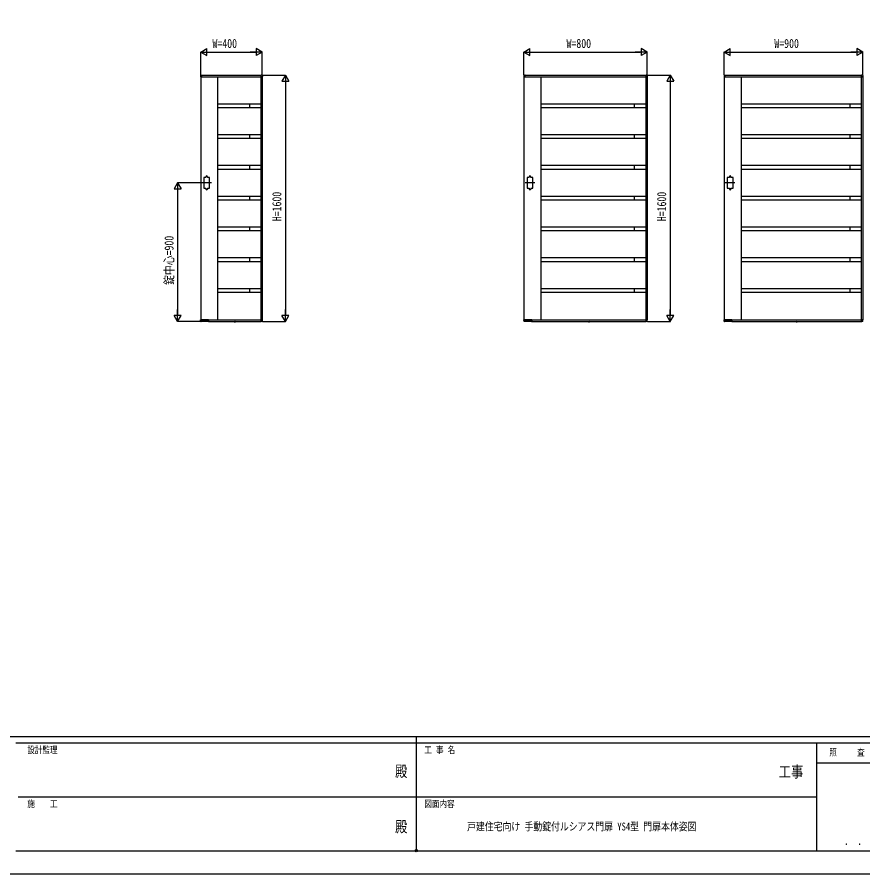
# Model space of a CAD drawing. Units: millimetres, scale not verified. Extents: x -8410 to 8410, y -5940 to 5940.
# Drawn here: x -2602 to 2891, y -5940 to -373 of the extents above; entities that cross this region are included whole.
import ezdxf
from ezdxf.enums import TextEntityAlignment as Align

# ---------------------------------------------------------------- set-up
doc = ezdxf.new("R2010")
doc.units = ezdxf.units.MM
doc.header["$LTSCALE"] = 30
doc.header["$PDMODE"] = 32
doc.header["$PDSIZE"] = 15
for name, color, linetype in [('0-1_USER1', 3, 'Continuous'), ('0-2_YKK_A1', 4, 'Continuous'), ('0-3_YKK_D', 6, 'Continuous'), ('0-4_YKK_ZWAK', 7, 'Continuous')]:
    doc.layers.add(name, color=color, linetype=linetype)
doc.styles.add('ＭＳ ゴシック', font='')
doc.styles.get('ＭＳ ゴシック').set_extended_font_data('MS Gothic')

msp = doc.modelspace()

# ---------------------------------------------------------------- linework, layer by layer
at = {"layer": '0-2_YKK_A1'}
for p, q in [((-1410.46, -751.37), (-1410.46, -759.5)), ((-1409.96, -760), (-1409.96, -2340)), ((-1409.96, -760), (-1009.96, -760)), ((-1409.96, -760), (-1403.26, -760)), ((-1409.05, -749.87), (-1403.49, -749.53)), ((-1403.26, -760), (-1403.26, -760)), ((-1402.96, -750), (-1016.96, -750)), ((-1402.96, -760), (-1402.96, -750)), ((-1402.96, -759.7), (-1402.96, -750.03)), ((-1299.96, -760), (-1299.96, -2340)), ((-1018.96, -760), (-1018.96, -2340)), ((-1016.96, -760), (-1016.96, -750)), ((-1016.96, -759.7), (-1016.96, -750.03)), ((-1009.96, -760), (-1016.66, -760)), ((-1016.66, -760), (-1016.66, -760)), ((-1010.87, -749.87), (-1016.43, -749.53)), ((-1009.96, -760), (-1009.96, -2340)), ((-1009.46, -751.37), (-1009.46, -759.5)), ((689.54, -751.37), (689.54, -759.5)), ((690.04, -760), (690.04, -2340)), ((690.04, -760), (1490.04, -760)), ((690.04, -760), (696.74, -760)), ((690.95, -749.87), (696.51, -749.53)), ((696.74, -760), (696.74, -760)), ((697.04, -750), (1483.04, -750)), ((697.04, -760), (697.04, -750)), ((697.04, -759.7), (697.04, -750.03)), ((800.04, -760), (800.04, -2340)), ((1481.04, -760), (1481.04, -2340)), ((1483.04, -760), (1483.04, -750)), ((1483.04, -759.7), (1483.04, -750.03)), ((1490.04, -760), (1483.34, -760)), ((1483.34, -760), (1483.34, -760)), ((1489.13, -749.87), (1483.57, -749.53)), ((1490.04, -760), (1490.04, -2340)), ((1490.54, -751.37), (1490.54, -759.5)), ((1989.54, -751.37), (1989.54, -759.5)), ((1990.04, -760), (1990.04, -2340)), ((1990.04, -760), (2890.04, -760)), ((1990.04, -760), (1996.74, -760)), ((1990.95, -749.87), (1996.51, -749.53)), ((1996.74, -760), (1996.74, -760)), ((1997.04, -750), (2883.04, -750)), ((1997.04, -760), (1997.04, -750)), ((1997.04, -759.7), (1997.04, -750.03)), ((2100.04, -760), (2100.04, -2340)), ((2881.04, -760), (2881.04, -2340)), ((2883.04, -760), (2883.04, -750)), ((2883.04, -759.7), (2883.04, -750.03)), ((2890.04, -760), (2883.34, -760)), ((2883.34, -760), (2883.34, -760)), ((2889.13, -749.87), (2883.57, -749.53)), ((2890.04, -760), (2890.04, -2340)), ((2890.54, -751.37), (2890.54, -759.5)), ((-1018.96, -937.5), (-1299.96, -937.5)), ((-1093.96, -937.5), (-1093.96, -962.5)), ((1481.04, -937.5), (800.04, -937.5)), ((1406.04, -937.5), (1406.04, -962.5)), ((2881.04, -937.5), (2100.04, -937.5)), ((2806.04, -937.5), (2806.04, -962.5)), ((-1018.96, -962.5), (-1299.96, -962.5)), ((1481.04, -962.5), (800.04, -962.5)), ((2881.04, -962.5), (2100.04, -962.5)), ((-1018.96, -1137.5), (-1299.96, -1137.5)), ((-1018.96, -1162.5), (-1299.96, -1162.5)), ((-1093.96, -1137.5), (-1093.96, -1162.5)), ((1481.04, -1137.5), (800.04, -1137.5)), ((1481.04, -1162.5), (800.04, -1162.5)), ((1406.04, -1137.5), (1406.04, -1162.5)), ((2881.04, -1137.5), (2100.04, -1137.5)), ((2881.04, -1162.5), (2100.04, -1162.5)), ((2806.04, -1137.5), (2806.04, -1162.5)), ((-1018.96, -1337.5), (-1299.96, -1337.5)), ((-1018.96, -1362.5), (-1299.96, -1362.5)), ((-1093.96, -1337.5), (-1093.96, -1362.5)), ((1481.04, -1337.5), (800.04, -1337.5)), ((1481.04, -1362.5), (800.04, -1362.5)), ((1406.04, -1337.5), (1406.04, -1362.5)), ((2881.04, -1337.5), (2100.04, -1337.5)), ((2881.04, -1362.5), (2100.04, -1362.5)), ((2806.04, -1337.5), (2806.04, -1362.5)), ((-1375.96, -1415), (-1375.96, -1410)), ((-1365.96, -1415), (-1365.96, -1410)), ((724.04, -1415), (724.04, -1410)), ((734.04, -1415), (734.04, -1410)), ((2024.04, -1415), (2024.04, -1410)), ((2034.04, -1415), (2034.04, -1410)), ((-1339.46, -1450), (-1402.46, -1450)), ((-1375.96, -1485), (-1375.96, -1490)), ((-1365.96, -1485), (-1365.96, -1490)), ((760.54, -1450), (697.54, -1450)), ((724.04, -1485), (724.04, -1490)), ((734.04, -1485), (734.04, -1490)), ((2060.54, -1450), (1997.54, -1450)), ((2024.04, -1485), (2024.04, -1490)), ((2034.04, -1485), (2034.04, -1490)), ((-1018.96, -1537.5), (-1299.96, -1537.5)), ((-1093.96, -1537.5), (-1093.96, -1562.5)), ((1481.04, -1537.5), (800.04, -1537.5)), ((1406.04, -1537.5), (1406.04, -1562.5)), ((2881.04, -1537.5), (2100.04, -1537.5)), ((2806.04, -1537.5), (2806.04, -1562.5)), ((-1018.96, -1562.5), (-1299.96, -1562.5)), ((1481.04, -1562.5), (800.04, -1562.5)), ((2881.04, -1562.5), (2100.04, -1562.5)), ((-1018.96, -1737.5), (-1299.96, -1737.5)), ((-1018.96, -1762.5), (-1299.96, -1762.5)), ((-1093.96, -1737.5), (-1093.96, -1762.5)), ((1481.04, -1737.5), (800.04, -1737.5)), ((1481.04, -1762.5), (800.04, -1762.5)), ((1406.04, -1737.5), (1406.04, -1762.5)), ((2881.04, -1737.5), (2100.04, -1737.5)), ((2881.04, -1762.5), (2100.04, -1762.5)), ((2806.04, -1737.5), (2806.04, -1762.5)), ((-1018.96, -1937.5), (-1299.96, -1937.5)), ((-1093.96, -1937.5), (-1093.96, -1962.5)), ((1481.04, -1937.5), (800.04, -1937.5)), ((1406.04, -1937.5), (1406.04, -1962.5)), ((2881.04, -1937.5), (2100.04, -1937.5)), ((2806.04, -1937.5), (2806.04, -1962.5)), ((-1018.96, -1962.5), (-1299.96, -1962.5)), ((1481.04, -1962.5), (800.04, -1962.5)), ((2881.04, -1962.5), (2100.04, -1962.5)), ((-1018.96, -2137.5), (-1299.96, -2137.5)), ((-1018.96, -2162.5), (-1299.96, -2162.5)), ((-1093.96, -2137.5), (-1093.96, -2162.5)), ((1481.04, -2137.5), (800.04, -2137.5)), ((1481.04, -2162.5), (800.04, -2162.5)), ((1406.04, -2137.5), (1406.04, -2162.5)), ((2881.04, -2137.5), (2100.04, -2137.5)), ((2881.04, -2162.5), (2100.04, -2162.5)), ((2806.04, -2137.5), (2806.04, -2162.5)), ((-1409.85, -2350.03), (-1410.43, -2340.53)), ((-1409.96, -2340), (-1009.96, -2340)), ((-1360.26, -2340), (-1409.93, -2340)), ((-1408.6, -2350.5), (-1409.35, -2350.5)), ((-1408.1, -2350.01), (-1408.07, -2348.19)), ((-1408.09, -2349.5), (-1361.79, -2349.5)), ((-1387.17, -2347.9), (-1407.75, -2347.9)), ((-1386.85, -2348.19), (-1386.84, -2349.01)), ((-1385.12, -2349.01), (-1385.1, -2348.19)), ((-1378.13, -2347.9), (-1384.79, -2347.9)), ((-1377.82, -2348.19), (-1377.8, -2349.01)), ((-1376.08, -2349.01), (-1376.07, -2348.19)), ((-1362.13, -2347.9), (-1375.75, -2347.9)), ((-1365.86, -2347.9), (-1365.84, -2349.01)), ((-1361.82, -2348.19), (-1361.79, -2349.99)), ((-1360.46, -2350.48), (-1361.29, -2350.48)), ((-1359.96, -2340.3), (-1359.96, -2349.98)), ((-1359.66, -2340), (-1359.66, -2350)), ((-1359.66, -2350), (-1016.96, -2350)), ((-1192.22, -2350.5), (-1192.13, -2350)), ((-1192.22, -2350.5), (-1192.05, -2351.47)), ((-1192.22, -2350.5), (-1184.4, -2350.5)), ((-1192.13, -2350), (-1184.49, -2350)), ((-1188.31, -2354.2), (-1188.31, -2350)), ((-1184.4, -2350.5), (-1184.57, -2351.47)), ((-1184.4, -2350.5), (-1184.49, -2350)), ((-1016.96, -2350), (-1016.96, -2340)), ((-1016.96, -2340.3), (-1016.96, -2349.97)), ((-1009.96, -2340), (-1016.66, -2340)), ((-1016.66, -2340), (-1016.66, -2340)), ((-1010.87, -2350.13), (-1016.43, -2350.47)), ((-1009.46, -2348.63), (-1009.46, -2340.5)), ((690.15, -2350.03), (689.57, -2340.53)), ((690.04, -2340), (1490.04, -2340)), ((739.74, -2340), (690.07, -2340)), ((691.4, -2350.5), (690.65, -2350.5)), ((691.9, -2350.01), (691.93, -2348.19)), ((691.91, -2349.5), (738.21, -2349.5)), ((712.83, -2347.9), (692.25, -2347.9)), ((713.15, -2348.19), (713.16, -2349.01)), ((714.88, -2349.01), (714.9, -2348.19)), ((721.87, -2347.9), (715.21, -2347.9)), ((722.18, -2348.19), (722.2, -2349.01)), ((723.92, -2349.01), (723.93, -2348.19)), ((737.87, -2347.9), (724.25, -2347.9)), ((734.14, -2347.9), (734.16, -2349.01)), ((738.18, -2348.19), (738.21, -2349.99)), ((739.54, -2350.48), (738.71, -2350.48)), ((740.04, -2340.3), (740.04, -2349.98)), ((740.34, -2340), (740.34, -2350)), ((740.34, -2350), (1483.04, -2350)), ((1107.78, -2350.5), (1107.87, -2350)), ((1107.78, -2350.5), (1107.95, -2351.47)), ((1107.78, -2350.5), (1115.6, -2350.5)), ((1107.87, -2350), (1115.51, -2350)), ((1111.69, -2354.2), (1111.69, -2350)), ((1115.6, -2350.5), (1115.43, -2351.47)), ((1115.6, -2350.5), (1115.51, -2350)), ((1483.04, -2350), (1483.04, -2340)), ((1483.04, -2340.3), (1483.04, -2349.97)), ((1490.04, -2340), (1483.34, -2340)), ((1483.34, -2340), (1483.34, -2340)), ((1489.13, -2350.13), (1483.57, -2350.47)), ((1490.54, -2348.63), (1490.54, -2340.5)), ((1990.15, -2350.03), (1989.57, -2340.53)), ((1990.04, -2340), (2890.04, -2340)), ((2039.74, -2340), (1990.07, -2340)), ((1991.4, -2350.5), (1990.65, -2350.5)), ((1991.9, -2350.01), (1991.93, -2348.19)), ((1991.91, -2349.5), (2038.21, -2349.5)), ((2012.83, -2347.9), (1992.25, -2347.9)), ((2013.15, -2348.19), (2013.16, -2349.01)), ((2014.88, -2349.01), (2014.9, -2348.19)), ((2021.87, -2347.9), (2015.21, -2347.9)), ((2022.18, -2348.19), (2022.2, -2349.01)), ((2023.92, -2349.01), (2023.93, -2348.19)), ((2037.87, -2347.9), (2024.25, -2347.9)), ((2034.14, -2347.9), (2034.16, -2349.01)), ((2038.18, -2348.19), (2038.21, -2349.99)), ((2039.54, -2350.48), (2038.71, -2350.48)), ((2040.04, -2340.3), (2040.04, -2349.98)), ((2040.34, -2340), (2040.34, -2350)), ((2040.34, -2350), (2883.04, -2350)), ((2457.78, -2350.5), (2457.87, -2350)), ((2457.78, -2350.5), (2457.95, -2351.47)), ((2457.78, -2350.5), (2465.6, -2350.5)), ((2457.87, -2350), (2465.51, -2350)), ((2461.69, -2354.2), (2461.69, -2350)), ((2465.6, -2350.5), (2465.43, -2351.47)), ((2465.6, -2350.5), (2465.51, -2350)), ((2883.04, -2350), (2883.04, -2340)), ((2883.04, -2340.3), (2883.04, -2349.97)), ((2890.04, -2340), (2883.34, -2340)), ((2883.34, -2340), (2883.34, -2340)), ((2889.13, -2350.13), (2883.57, -2350.47)), ((2890.54, -2348.63), (2890.54, -2340.5))]:
    msp.add_line(p, q, dxfattribs=at)
for points in [[(-1375.96, -1415), (-1389.96, -1415), (-1389.96, -1485), (-1375.96, -1485)], [(-1365.96, -1485), (-1351.96, -1485), (-1351.96, -1415), (-1365.96, -1415)], [(724.04, -1415), (710.04, -1415), (710.04, -1485), (724.04, -1485)], [(734.04, -1485), (748.04, -1485), (748.04, -1415), (734.04, -1415)], [(2024.04, -1415), (2010.04, -1415), (2010.04, -1485), (2024.04, -1485)], [(2034.04, -1485), (2048.04, -1485), (2048.04, -1415), (2034.04, -1415)], [(-1407.75, -2347.9), (-1407.89, -2347.93), (-1407.97, -2347.98), (-1408.01, -2348.03), (-1408.04, -2348.09), (-1408.06, -2348.14), (-1408.07, -2348.19)], [(-1386.85, -2348.19), (-1386.86, -2348.15), (-1386.87, -2348.1), (-1386.89, -2348.05), (-1386.92, -2348.01), (-1386.97, -2347.96), (-1387.05, -2347.92), (-1387.17, -2347.9)], [(-1384.79, -2347.9), (-1384.92, -2347.93), (-1385, -2347.98), (-1385.05, -2348.03), (-1385.08, -2348.09), (-1385.09, -2348.14), (-1385.1, -2348.19)], [(-1377.82, -2348.19), (-1377.82, -2348.15), (-1377.83, -2348.1), (-1377.86, -2348.05), (-1377.89, -2348.01), (-1377.94, -2347.96), (-1378.01, -2347.92), (-1378.13, -2347.9)], [(-1375.75, -2347.9), (-1375.89, -2347.93), (-1375.97, -2347.98), (-1376.01, -2348.03), (-1376.04, -2348.09), (-1376.06, -2348.14), (-1376.07, -2348.19)], [(-1361.82, -2348.19), (-1361.82, -2348.15), (-1361.83, -2348.1), (-1361.86, -2348.05), (-1361.89, -2348.01), (-1361.94, -2347.96), (-1362.01, -2347.92), (-1362.13, -2347.9)], [(-1190.61, -2352.58), (-1189.46, -2350.26), (-1188.31, -2349.65)], [(-1186.01, -2352.58), (-1187.17, -2350.26), (-1188.31, -2349.65)], [(692.25, -2347.9), (692.11, -2347.93), (692.03, -2347.98), (691.99, -2348.03), (691.96, -2348.09), (691.94, -2348.14), (691.93, -2348.19)], [(713.15, -2348.19), (713.14, -2348.15), (713.13, -2348.1), (713.11, -2348.05), (713.08, -2348.01), (713.03, -2347.96), (712.95, -2347.92), (712.83, -2347.9)], [(715.21, -2347.9), (715.08, -2347.93), (715, -2347.98), (714.95, -2348.03), (714.92, -2348.09), (714.91, -2348.14), (714.9, -2348.19)], [(722.18, -2348.19), (722.18, -2348.15), (722.17, -2348.1), (722.14, -2348.05), (722.11, -2348.01), (722.06, -2347.96), (721.99, -2347.92), (721.87, -2347.9)], [(724.25, -2347.9), (724.11, -2347.93), (724.03, -2347.98), (723.99, -2348.03), (723.96, -2348.09), (723.94, -2348.14), (723.93, -2348.19)], [(738.18, -2348.19), (738.18, -2348.15), (738.17, -2348.1), (738.14, -2348.05), (738.11, -2348.01), (738.06, -2347.96), (737.99, -2347.92), (737.87, -2347.9)], [(1109.39, -2352.58), (1110.54, -2350.26), (1111.69, -2349.65)], [(1113.99, -2352.58), (1112.83, -2350.26), (1111.69, -2349.65)], [(1992.25, -2347.9), (1992.11, -2347.93), (1992.03, -2347.98), (1991.99, -2348.03), (1991.96, -2348.09), (1991.94, -2348.14), (1991.93, -2348.19)], [(2013.15, -2348.19), (2013.14, -2348.15), (2013.13, -2348.1), (2013.11, -2348.05), (2013.08, -2348.01), (2013.03, -2347.96), (2012.95, -2347.92), (2012.83, -2347.9)], [(2015.21, -2347.9), (2015.08, -2347.93), (2015, -2347.98), (2014.95, -2348.03), (2014.92, -2348.09), (2014.91, -2348.14), (2014.9, -2348.19)], [(2022.18, -2348.19), (2022.18, -2348.15), (2022.17, -2348.1), (2022.14, -2348.05), (2022.11, -2348.01), (2022.06, -2347.96), (2021.99, -2347.92), (2021.87, -2347.9)], [(2024.25, -2347.9), (2024.11, -2347.93), (2024.03, -2347.98), (2023.99, -2348.03), (2023.96, -2348.09), (2023.94, -2348.14), (2023.93, -2348.19)], [(2038.18, -2348.19), (2038.18, -2348.15), (2038.17, -2348.1), (2038.14, -2348.05), (2038.11, -2348.01), (2038.06, -2347.96), (2037.99, -2347.92), (2037.87, -2347.9)], [(2459.39, -2352.58), (2460.54, -2350.26), (2461.69, -2349.65)], [(2463.99, -2352.58), (2462.83, -2350.26), (2461.69, -2349.65)]]:
    msp.add_lwpolyline(points, dxfattribs=at)
for centre, radius, start, end in [((-1408.96, -751.37), 1.5, 93.5, 180), ((-1409.96, -759.5), 0.5, 180, 270), ((-1403.46, -750.03), 0.5, 0, 93.5), ((-1403.26, -759.7), 0.3, 270, 0), ((-1016.46, -750.03), 0.5, 86.5, 180), ((-1016.66, -759.7), 0.3, 180, 270), ((-1010.96, -751.37), 1.5, 0, 86.5), ((-1009.96, -759.5), 0.5, 270, 0), ((691.04, -751.37), 1.5, 93.5, 180), ((690.04, -759.5), 0.5, 180, 270), ((696.54, -750.03), 0.5, 0, 93.5), ((696.74, -759.7), 0.3, 270, 0), ((1483.54, -750.03), 0.5, 86.5, 180), ((1483.34, -759.7), 0.3, 180, 270), ((1489.04, -751.37), 1.5, 0, 86.5), ((1490.04, -759.5), 0.5, 270, 0), ((1991.04, -751.37), 1.5, 93.5, 180), ((1990.04, -759.5), 0.5, 180, 270), ((1996.54, -750.03), 0.5, 0, 93.5), ((1996.74, -759.7), 0.3, 270, 0), ((2883.54, -750.03), 0.5, 86.5, 180), ((2883.34, -759.7), 0.3, 180, 270), ((2889.04, -751.37), 1.5, 0, 86.5), ((2890.04, -759.5), 0.5, 270, 0), ((-1370.96, -1410), 5, 0, 180), ((729.04, -1410), 5, 0, 180), ((2029.04, -1410), 5, 0, 180), ((-1370.96, -1490), 5, 180, 0), ((729.04, -1490), 5, 180, 0), ((2029.04, -1490), 5, 180, 0), ((-1409.93, -2340.5), 0.5, 90, 183.5), ((-1409.35, -2350), 0.5, 183.5, 269.21081), ((-1408.6, -2350), 0.5, 269.18971, 359), ((-1386.34, -2349), 0.5, 181, 270), ((-1385.62, -2349), 0.5, 270, 359), ((-1377.3, -2349), 0.5, 181, 270), ((-1376.58, -2349), 0.5, 270, 359), ((-1365.34, -2349), 0.5, 181, 270), ((-1361.29, -2349.98), 0.5, 181.0014, 270.00152), ((-1360.46, -2349.98), 0.5, 270, 0), ((-1360.26, -2340.3), 0.3, 0, 90), ((-1191.16, -2351.32), 0.9, 190, 239.36409), ((-1188.31, -2346.5), 6.5, 239.36409, 300.63591), ((-1185.46, -2351.32), 0.9, 300.63591, 350), ((-1016.66, -2340.3), 0.3, 90, 180), ((-1016.46, -2349.97), 0.5, 180, 273.5), ((-1010.96, -2348.63), 1.5, 273.5, 0), ((-1009.96, -2340.5), 0.5, 0, 90), ((690.07, -2340.5), 0.5, 90, 183.5), ((690.65, -2350), 0.5, 183.5, 269.21081), ((691.4, -2350), 0.5, 269.18971, 359), ((713.66, -2349), 0.5, 181, 270), ((714.38, -2349), 0.5, 270, 359), ((722.7, -2349), 0.5, 181, 270), ((723.42, -2349), 0.5, 270, 359), ((734.66, -2349), 0.5, 181, 270), ((738.71, -2349.98), 0.5, 181.0014, 270.00152), ((739.54, -2349.98), 0.5, 270, 0), ((739.74, -2340.3), 0.3, 0, 90), ((1108.84, -2351.32), 0.9, 190, 239.36409), ((1111.69, -2346.5), 6.5, 239.36409, 300.63591), ((1114.54, -2351.32), 0.9, 300.63591, 350), ((1483.34, -2340.3), 0.3, 90, 180), ((1483.54, -2349.97), 0.5, 180, 273.5), ((1489.04, -2348.63), 1.5, 273.5, 0), ((1490.04, -2340.5), 0.5, 0, 90), ((1990.07, -2340.5), 0.5, 90, 183.5), ((1990.65, -2350), 0.5, 183.5, 269.21081), ((1991.4, -2350), 0.5, 269.18971, 359), ((2013.66, -2349), 0.5, 181, 270), ((2014.38, -2349), 0.5, 270, 359), ((2022.7, -2349), 0.5, 181, 270), ((2023.42, -2349), 0.5, 270, 359), ((2034.66, -2349), 0.5, 181, 270), ((2038.71, -2349.98), 0.5, 181.0014, 270.00152), ((2039.54, -2349.98), 0.5, 270, 0), ((2039.74, -2340.3), 0.3, 0, 90), ((2458.84, -2351.32), 0.9, 190, 239.36409), ((2461.69, -2346.5), 6.5, 239.36409, 300.63591), ((2464.54, -2351.32), 0.9, 300.63591, 350), ((2883.34, -2340.3), 0.3, 90, 180), ((2883.54, -2349.97), 0.5, 180, 273.5), ((2889.04, -2348.63), 1.5, 273.5, 0), ((2890.04, -2340.5), 0.5, 0, 90)]:
    msp.add_arc(centre, radius, start, end, dxfattribs=at)
at = {"layer": '0-3_YKK_D'}
for p, q in [((-1409.96, -600), (-1370.99, -577.5)), ((-1409.96, -748), (-1409.96, -599)), ((-1409.96, -600), (-1370.99, -622.5)), ((-1409.96, -600), (-1332.02, -600)), ((-1370.99, -622.5), (-1370.99, -577.5)), ((-1364.96, -600), (-1054.96, -600)), ((-1009.96, -600), (-1087.9, -600)), ((-1009.96, -600), (-1048.93, -577.5)), ((-1048.93, -577.5), (-1048.93, -622.5)), ((-1009.96, -600), (-1048.93, -622.5)), ((-1009.96, -748), (-1009.96, -599)), ((690.04, -600), (729.01, -577.5)), ((690.04, -748), (690.04, -599)), ((690.04, -600), (729.01, -622.5)), ((690.04, -600), (767.98, -600)), ((729.01, -622.5), (729.01, -577.5)), ((735.04, -600), (1445.04, -600)), ((1490.04, -600), (1412.1, -600)), ((1490.04, -600), (1451.07, -577.5)), ((1451.07, -577.5), (1451.07, -622.5)), ((1490.04, -600), (1451.07, -622.5)), ((1490.04, -748), (1490.04, -599)), ((1990.04, -600), (2029.01, -577.5)), ((1990.04, -748), (1990.04, -599)), ((1990.04, -600), (2029.01, -622.5)), ((1990.04, -600), (2067.98, -600)), ((2029.01, -622.5), (2029.01, -577.5)), ((2035.04, -600), (2845.04, -600)), ((2890.04, -600), (2812.1, -600)), ((2890.04, -600), (2851.07, -577.5)), ((2851.07, -577.5), (2851.07, -622.5)), ((2890.04, -600), (2851.07, -622.5)), ((2890.04, -748), (2890.04, -599)), ((-1007.96, -750), (-858.96, -750)), ((-859.96, -750), (-882.46, -788.97)), ((-859.96, -750), (-837.46, -788.97)), ((-859.96, -750), (-859.96, -827.94)), ((1492.04, -750), (1641.04, -750)), ((1640.04, -750), (1617.54, -788.97)), ((1640.04, -750), (1662.54, -788.97)), ((1640.04, -750), (1640.04, -827.94)), ((-882.46, -788.97), (-837.46, -788.97)), ((-859.96, -795), (-859.96, -2305)), ((1617.54, -788.97), (1662.54, -788.97)), ((1640.04, -795), (1640.04, -2305)), ((-1559.96, -1450), (-1582.46, -1488.97)), ((-1582.46, -1488.97), (-1537.46, -1488.97)), ((-1404.46, -1450), (-1560.96, -1450)), ((-1559.96, -1450), (-1537.46, -1488.97)), ((-1559.96, -1450), (-1559.96, -1527.94)), ((-1559.96, -1495), (-1559.96, -2305)), ((-1559.96, -2350), (-1559.96, -2272.06)), ((-859.96, -2350), (-859.96, -2272.06)), ((1640.04, -2350), (1640.04, -2272.06)), ((-1559.96, -2350), (-1582.46, -2311.03)), ((-1537.46, -2311.03), (-1582.46, -2311.03)), ((-1559.96, -2350), (-1537.46, -2311.03)), ((-859.96, -2350), (-882.46, -2311.03)), ((-837.46, -2311.03), (-882.46, -2311.03)), ((-859.96, -2350), (-837.46, -2311.03)), ((1640.04, -2350), (1617.54, -2311.03)), ((1662.54, -2311.03), (1617.54, -2311.03)), ((1640.04, -2350), (1662.54, -2311.03)), ((-1411.96, -2350), (-1560.96, -2350)), ((-1007.96, -2350), (-858.96, -2350)), ((1492.04, -2350), (1641.04, -2350))]:
    msp.add_line(p, q, dxfattribs=at)
at = {"layer": '0-4_YKK_ZWAK'}
for p, q in [((7790.04, -5050), (-7809.96, -5050)), ((-9.96, -5050), (-9.96, -5790)), ((-9.96, -5090), (-2609.96, -5090)), ((2590.04, -5090), (-9.96, -5090)), ((3970.04, -5220), (2590.04, -5220)), ((-2594.96, -5440), (-9.96, -5440)), ((-9.96, -5440), (2590.04, -5440)), ((-2609.96, -5790), (-9.96, -5790)), ((-9.96, -5790), (2590.04, -5790)), ((2590.04, -5790), (3970.04, -5790))]:
    msp.add_line(p, q, dxfattribs=at)
msp.add_lwpolyline([(-8410, -5940), (8410, -5940), (8410, 5940), (-8410, 5940)], close=True, dxfattribs=at)
msp.add_lwpolyline([(3970.04, -5090), (2590.04, -5090), (2590.04, -5790)], dxfattribs=at)
msp.add_point((-9.96, -5790), dxfattribs=at)

# ---------------------------------------------------------------- texts
at = {"layer": '0-1_USER1', "style": 'ＭＳ ゴシック', "width": 0.8}
msp.add_text('戸建住宅向け 手動錠付ルシアス門扉 YS4型 門扉本体姿図', height=51.32, dxfattribs=at).set_placement((320.62, -5673.44), align=Align.BOTTOM_LEFT)
at = {"layer": '0-3_YKK_D', "style": 'ＭＳ ゴシック', "width": 0.8}
for s, p in [('W=400', (-1333.69, -591)), ('W=800', (966.31, -591)), ('W=900', (2316.31, -591))]:
    msp.add_text(s, height=58.65, dxfattribs=at).set_placement(p, align=Align.BOTTOM_LEFT)
for s, p in [('H=1600', (-868.96, -1699.33)), ('H=1600', (1631.04, -1699.33)), ('錠中心=900', (-1568.96, -2113.33))]:
    msp.add_text(s, height=58.65, rotation=90, dxfattribs=at).set_placement(p, align=Align.BOTTOM_LEFT)
at = {"layer": '0-4_YKK_ZWAK', "style": 'ＭＳ ゴシック', "width": 0.8}
for s, height, p in [('設計監理', 43.99, (-2536.63, -5170)), ('工 事 名', 43.99, (42.54, -5170)), ('照     査', 43.99, (2672.84, -5185)), ('殿', 73.31, (-147.33, -5331.67)), ('工事', 73.31, (2344.67, -5334.93)), ('施\u3000\u3000工', 43.99, (-2536.63, -5520)), ('図面内容', 43.99, (42.54, -5520)), ('殿', 73.31, (-147.33, -5691.67)), ('． ．', 51.83, (2770, -5768.7))]:
    msp.add_text(s, height=height, dxfattribs=at).set_placement(p, align=Align.BOTTOM_LEFT)

doc.saveas('drawing.dxf')
